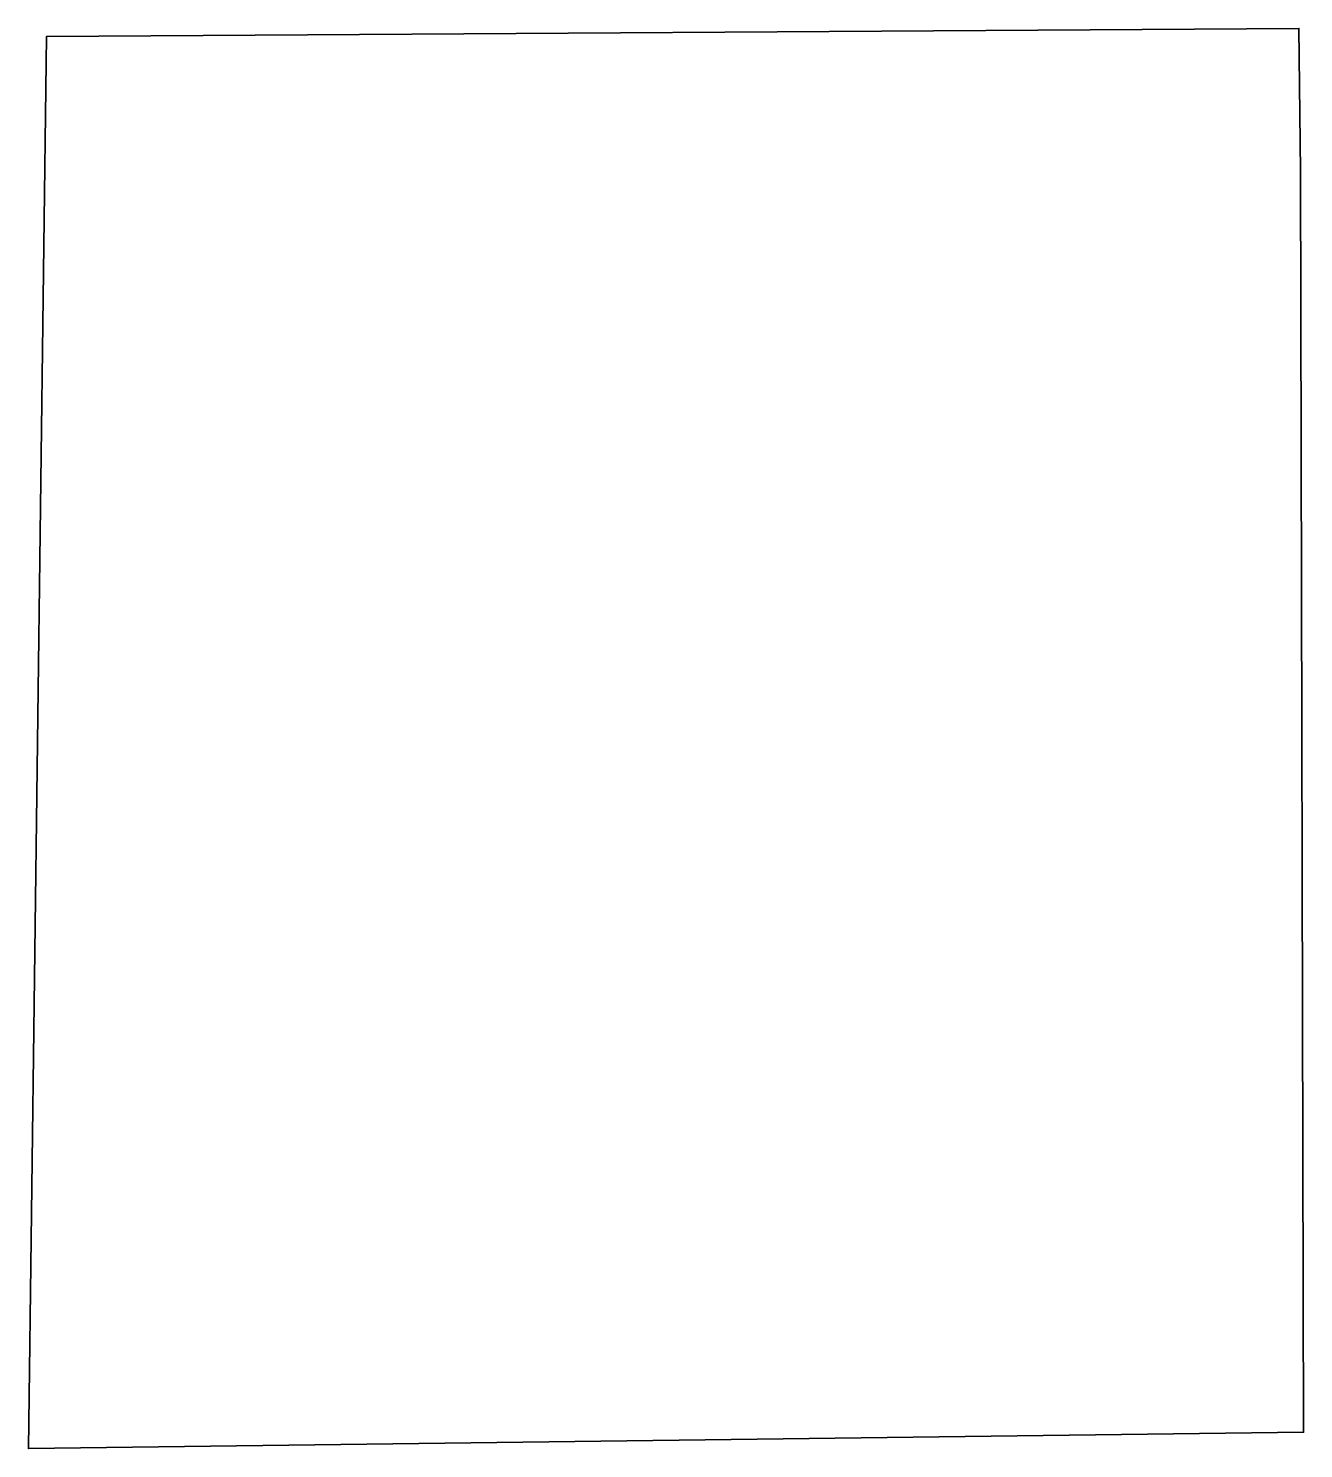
# Model space of a CAD drawing. Extents: x 0 to 3602, y -4011 to 0.
import ezdxf

# ---------------------------------------------------------------- set-up
doc = ezdxf.new("R2010")
doc.units = 0
doc.linetypes.add('Solid', pattern=[0])

msp = doc.modelspace()

# ---------------------------------------------------------------- linework, layer by layer
at = {"color": 0, "linetype": 'Solid', "lineweight": 35}
msp.add_lwpolyline([(3593, -402), (3602, -3965), (0, -4011), (51, -23), (3589, 0), (3593, -402)], close=True, dxfattribs=at)

doc.saveas('drawing.dxf')
